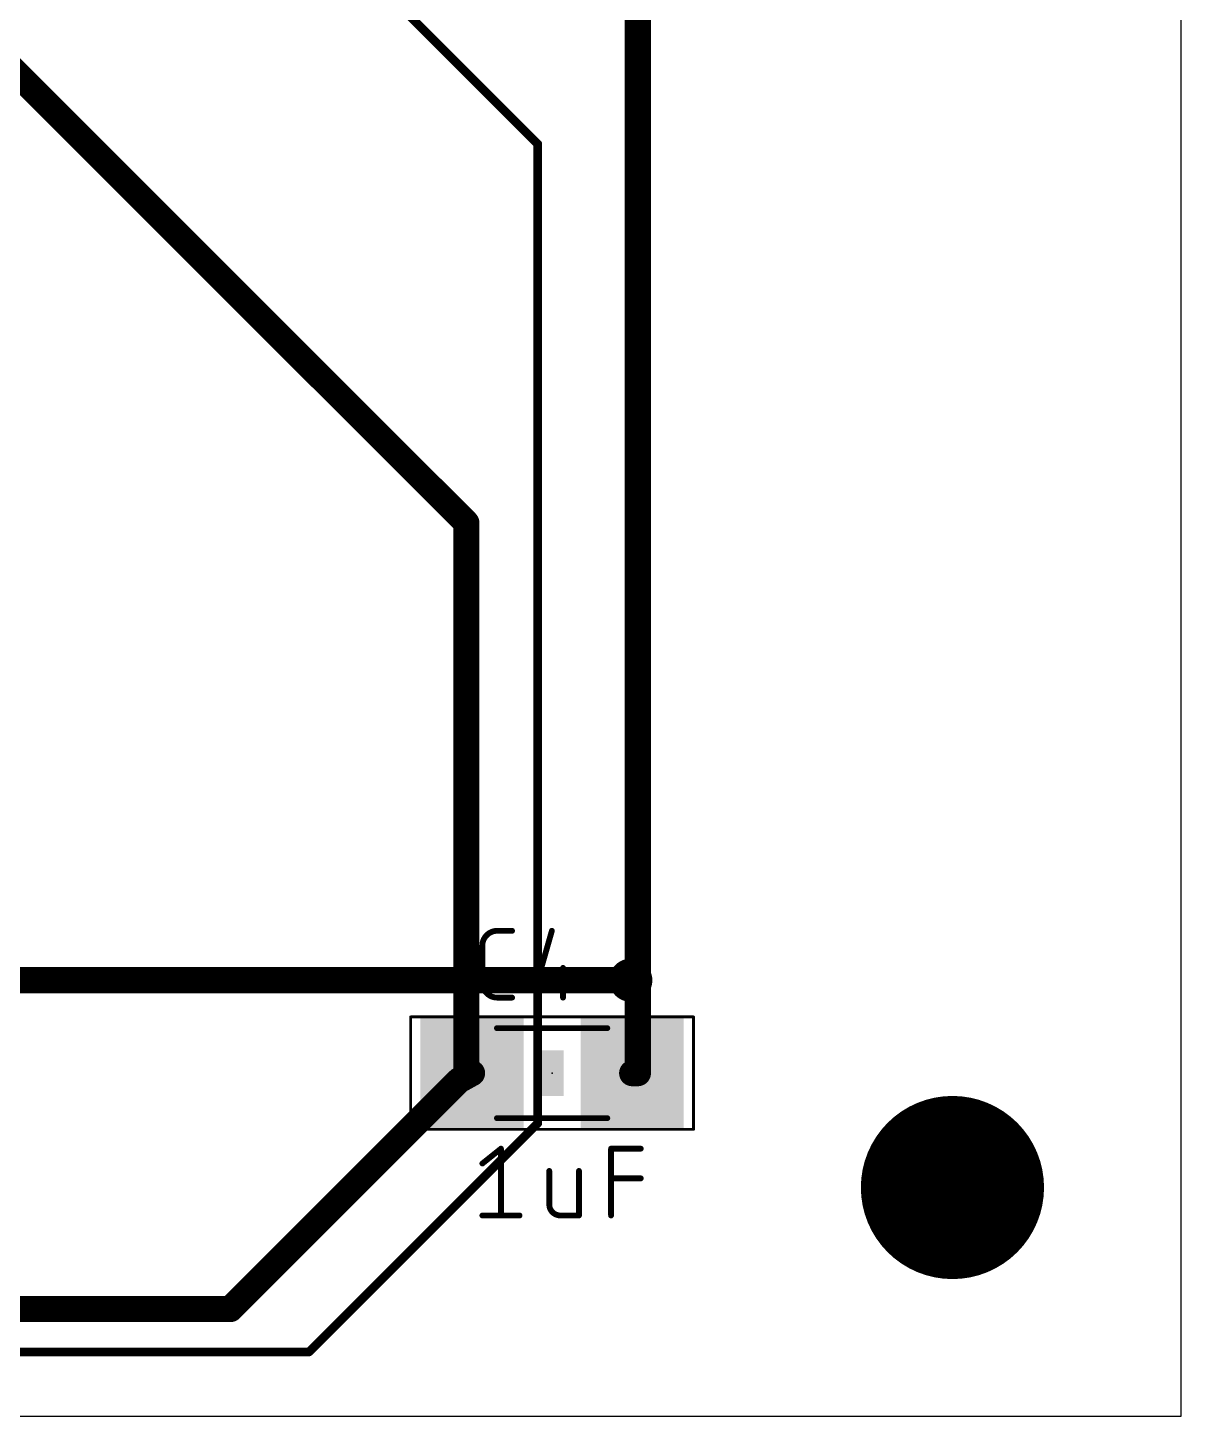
# Model space of a CAD drawing. Extents: x 0 to 200, y 0 to 49.
# Drawn here: x 179.83 to 200, y 0 to 24.28 of the extents above; entities that cross this region are included whole.
import ezdxf

# ---------------------------------------------------------------- set-up
doc = ezdxf.new("R2010")
doc.units = 0
for name, color, linetype in [('1', 12, 'CONTINUOUS'), ('16', 132, 'CONTINUOUS'), ('18', 110, 'CONTINUOUS'), ('20', 31, 'CONTINUOUS'), ('23', 53, 'CONTINUOUS'), ('25', 253, 'CONTINUOUS'), ('27', 253, 'CONTINUOUS'), ('29', 253, 'CONTINUOUS'), ('30', 253, 'CONTINUOUS'), ('31', 253, 'CONTINUOUS'), ('35', 253, 'CONTINUOUS'), ('39', 12, 'CONTINUOUS'), ('44', 253, 'CONTINUOUS'), ('51', 253, 'CONTINUOUS')]:
    doc.layers.add(name, color=color, linetype=linetype)

# ---------------------------------------------------------------- blocks, each defined once
blk = doc.blocks.new('RECT')
blk.add_solid([(-0.5, -0.5), (0.5, -0.5), (-0.5, 0.5), (0.5, 0.5)])
blk = doc.blocks.new('ROUNDV')
at = {"const_width": 0.5}
blk.add_lwpolyline([(0, -0.25, 1), (0, 0.25, 1), (0, -0.25)], format="xyb", dxfattribs=at)

msp = doc.modelspace()

# ---------------------------------------------------------------- linework, layer by layer
at = {"layer": '1'}
for points, const_width in [([(174.375, 28.75), (187.5, 15.625)], 0.4572), ([(182, 29), (188.75, 22.25)], 0.1524), ([(190.5, 25), (190.5, 7.625)], 0.4572), ([(188.75, 22.25), (188.75, 5.125)], 0.1524), ([(187.5, 15.625), (187.5, 6)], 0.4572), ([(190.375, 7.625), (190.5, 7.625)], 0.4572), ([(190.5, 7.625), (190.5, 6)], 0.4572), ([(187.375, 5.875), (183.375, 1.875)], 0.4572), ([(187.375, 5.875), (187.6, 6)], 0.4572), ([(187.5, 6), (187.6, 6)], 0.4572), ([(190.5, 6), (190.4, 6)], 0.4572), ([(188.75, 5.125), (184.75, 1.125)], 0.1524), ([(183.375, 1.875), (166.625, 1.875)], 0.4572), ([(184.75, 1.125), (70, 1.125)], 0.1524)]:
    msp.add_lwpolyline(points, dxfattribs=dict(at, const_width=const_width))
for points, const_width in [([(188.7881, 22.25, 1), (188.7119, 22.25)], 0.0762), ([(188.7231, 22.2231, 1), (188.7769, 22.2769)], 0.0762), ([(187.6143, 15.625, 1), (187.3857, 15.625)], 0.2286), ([(187.4192, 15.5442, 1), (187.5808, 15.7058)], 0.2286), ([(190.375, 7.7393, 1), (190.375, 7.5107)], 0.2286), ([(190.6143, 7.625, 1), (190.3857, 7.625)], 0.2286), ([(190.5, 7.5107, 1), (190.5, 7.7393)], 0.2286), ([(190.3857, 7.625, 1), (190.6143, 7.625)], 0.2286), ([(187.3195, 5.9749, 1), (187.4305, 5.7751)], 0.2286), ([(187.4558, 5.7942, 1), (187.2942, 5.9558)], 0.2286), ([(187.5, 6.1143, 1), (187.5, 5.8857)], 0.2286), ([(187.3857, 6, 1), (187.6143, 6)], 0.2286), ([(187.6555, 5.9001, 1), (187.5445, 6.0999)], 0.2286), ([(187.6, 5.8857, 1), (187.6, 6.1143)], 0.2286), ([(190.4, 6.1143, 1), (190.4, 5.8857)], 0.2286), ([(190.3857, 6, 1), (190.6143, 6)], 0.2286), ([(190.5, 5.8857, 1), (190.5, 6.1143)], 0.2286), ([(188.7119, 5.125, 1), (188.7881, 5.125)], 0.0762), ([(188.7769, 5.0981, 1), (188.7231, 5.1519)], 0.0762), ([(183.2942, 1.9558, 1), (183.4558, 1.7942)], 0.2286), ([(183.375, 1.7607, 1), (183.375, 1.9893)], 0.2286), ([(184.7231, 1.1519, 1), (184.7769, 1.0981)], 0.0762), ([(184.75, 1.0869, 1), (184.75, 1.1631)], 0.0762)]:
    msp.add_lwpolyline(points, format="xyb", dxfattribs=dict(at, const_width=const_width))
at = {"layer": '16', "const_width": 0.4572}
msp.add_lwpolyline([(190.375, 7.625), (178.125, 7.625)], dxfattribs=at)
at = {"layer": '16', "const_width": 0.2286}
msp.add_lwpolyline([(190.375, 7.5107, 1), (190.375, 7.7393)], format="xyb", dxfattribs=at)
at = {"layer": '20'}
for p, q in [((200, 0), (200, 48)), ((0, 0), (200, 0))]:
    msp.add_line(p, q, dxfattribs=at)
for radius in [1.5, 0.06]:
    msp.add_circle((196, 4), radius, dxfattribs=at)
at = {"layer": '23'}
msp.add_point((189, 6), dxfattribs=at)
at = {"layer": '25'}
for points, const_width in [([(188.0404, 8.4892, 0.4142), (187.7808, 8.2296)], 0.1016), ([(188.0404, 8.5146, 1), (188.0404, 8.4638)], 0.0508), ([(188.0404, 8.4638, 1), (188.0404, 8.5146)], 0.0508), ([(188.3001, 8.4638, 1), (188.3001, 8.5146)], 0.0508), ([(189.0207, 8.4822, 1), (188.9718, 8.4962)], 0.0508), ([(187.8062, 8.2296, 1), (187.7554, 8.2296)], 0.0508), ([(187.7554, 8.2296, 1), (187.8062, 8.2296)], 0.0508), ([(189.2164, 7.8401, 1), (189.1656, 7.8401)], 0.0508), ([(187.7808, 7.5804, 0.4142), (188.0404, 7.3208)], 0.1016), ([(187.8062, 7.5804, 1), (187.7554, 7.5804)], 0.0508), ([(187.7554, 7.5804, 1), (187.8062, 7.5804)], 0.0508), ([(188.7366, 7.6058, 1), (188.7366, 7.555)], 0.0508), ([(188.7122, 7.5874, 1), (188.761, 7.5735)], 0.0508), ([(189.3857, 7.555, 1), (189.3857, 7.6058)], 0.0508), ([(188.0404, 7.3462, 1), (188.0404, 7.2954)], 0.0508), ([(188.0404, 7.2954, 1), (188.0404, 7.3462)], 0.0508), ([(188.3001, 7.2954, 1), (188.3001, 7.3462)], 0.0508), ([(189.1656, 7.3208, 1), (189.2164, 7.3208)], 0.0508)]:
    msp.add_lwpolyline(points, format="xyb", dxfattribs=dict(at, const_width=const_width))
at = {"layer": '25', "const_width": 0.1016}
for points in [[(188.0404, 8.4892), (188.3001, 8.4892)], [(188.9963, 8.4892), (188.7366, 7.5804)], [(187.7808, 7.5804), (187.7808, 8.2296)], [(189.191, 7.8401), (189.191, 7.3208)], [(188.7366, 7.5804), (189.3857, 7.5804)], [(188.3001, 7.3208), (188.0404, 7.3208)]]:
    msp.add_lwpolyline(points, dxfattribs=at)
at = {"layer": '27', "const_width": 0.1016}
for points in [[(187.7808, 4.4196), (188.1054, 4.6792)], [(188.1054, 4.6792), (188.1054, 3.5108)], [(190.031, 3.5108), (190.031, 4.6792)], [(190.031, 4.6792), (190.5502, 4.6792)], [(188.9506, 4.2897), (188.9506, 3.7055)], [(189.4699, 3.5108), (189.4699, 4.2897)], [(190.031, 4.1599), (190.5502, 4.1599)], [(187.7808, 3.5108), (188.4299, 3.5108)], [(189.1453, 3.5108), (189.4699, 3.5108)]]:
    msp.add_lwpolyline(points, dxfattribs=at)
at = {"layer": '27'}
for points, const_width in [([(188.1308, 4.6792, 1), (188.08, 4.6792)], 0.0508), ([(188.1212, 4.6594, 1), (188.0895, 4.699)], 0.0508), ([(190.0564, 4.6792, 1), (190.0056, 4.6792)], 0.0508), ([(190.031, 4.7046, 1), (190.031, 4.6538)], 0.0508), ([(190.5502, 4.6538, 1), (190.5502, 4.7046)], 0.0508), ([(187.7649, 4.4394, 1), (187.7967, 4.3997)], 0.0508), ([(188.976, 4.2897, 1), (188.9252, 4.2897)], 0.0508), ([(189.4953, 4.2897, 1), (189.4445, 4.2897)], 0.0508), ([(190.031, 4.1853, 1), (190.031, 4.1345)], 0.0508), ([(190.5502, 4.1345, 1), (190.5502, 4.1853)], 0.0508), ([(188.9506, 3.7055, 0.4142), (189.1453, 3.5108)], 0.1016), ([(188.976, 3.7055, 1), (188.9252, 3.7055)], 0.0508), ([(188.9252, 3.7055, 1), (188.976, 3.7055)], 0.0508), ([(187.7808, 3.5362, 1), (187.7808, 3.4854)], 0.0508), ([(188.08, 3.5108, 1), (188.1308, 3.5108)], 0.0508), ([(188.4299, 3.4854, 1), (188.4299, 3.5362)], 0.0508), ([(189.1453, 3.5362, 1), (189.1453, 3.4854)], 0.0508), ([(189.1453, 3.4854, 1), (189.1453, 3.5362)], 0.0508), ([(189.4445, 3.5108, 1), (189.4953, 3.5108)], 0.0508), ([(189.4699, 3.4854, 1), (189.4699, 3.5362)], 0.0508), ([(190.0056, 3.5108, 1), (190.0564, 3.5108)], 0.0508)]:
    msp.add_lwpolyline(points, format="xyb", dxfattribs=dict(at, const_width=const_width))
at = {"layer": '29'}
for points, const_width in [([(196, 3.1992, 1), (196, 4.8008, 1), (196, 3.1992)], 1.6016), ([(196, 3.9192, 1), (196, 4.0808, 1), (196, 3.9192)], 0.1616)]:
    msp.add_lwpolyline(points, format="xyb", dxfattribs=dict(at, const_width=const_width))
at = {"layer": '30'}
for points, const_width in [([(196, 3.1992, 1), (196, 4.8008, 1), (196, 3.1992)], 1.6016), ([(196, 3.9192, 1), (196, 4.0808, 1), (196, 3.9192)], 0.1616)]:
    msp.add_lwpolyline(points, format="xyb", dxfattribs=dict(at, const_width=const_width))
at = {"layer": '39', "const_width": 0.0508}
for points in [[(186.527, 6.983), (191.473, 6.983)], [(186.527, 5.017), (186.527, 6.983)], [(191.473, 6.983), (191.473, 5.017)], [(191.473, 5.017), (186.527, 5.017)]]:
    msp.add_lwpolyline(points, dxfattribs=at)
at = {"layer": '39', "const_width": 0.0254}
for points in [[(186.527, 6.9957, 1), (186.527, 6.9703)], [(186.5397, 6.983, 1), (186.5143, 6.983)], [(191.4857, 6.983, 1), (191.4603, 6.983)], [(191.473, 6.9703, 1), (191.473, 6.9957)], [(186.527, 5.0297, 1), (186.527, 5.0043)], [(186.5143, 5.017, 1), (186.5397, 5.017)], [(191.4603, 5.017, 1), (191.4857, 5.017)], [(191.473, 5.0043, 1), (191.473, 5.0297)]]:
    msp.add_lwpolyline(points, format="xyb", dxfattribs=at)
at = {"layer": '44'}
msp.add_circle((190.375, 7.625), 0.175, dxfattribs=at)
at = {"layer": '51', "const_width": 0.1016}
for points in [[(188.035, 6.787), (189.965, 6.787)], [(188.035, 5.213), (189.965, 5.213)]]:
    msp.add_lwpolyline(points, dxfattribs=at)
at = {"layer": '51', "const_width": 0.0508}
for points in [[(188.035, 6.8124, 1), (188.035, 6.7616)], [(189.965, 6.7616, 1), (189.965, 6.8124)], [(188.035, 5.2384, 1), (188.035, 5.1876)], [(189.965, 5.1876, 1), (189.965, 5.2384)]]:
    msp.add_lwpolyline(points, format="xyb", dxfattribs=at)

# ---------------------------------------------------------------- block references
at = {"layer": '1', "xscale": 1.6, "yscale": 1.8}
for p in [(187.6, 6), (190.4, 6)]:
    msp.add_blockref('RECT', p, dxfattribs=at)
at = {"layer": '18', "xscale": 0.7564, "yscale": 0.7564}
msp.add_blockref('ROUNDV', (190.375, 7.625), dxfattribs=at)
msp.add_blockref('ROUNDV', (190.375, 7.625), dxfattribs=at)
at = {"layer": '29', "xscale": 1.8032, "yscale": 2.0032}
for p in [(187.6, 6), (190.4, 6)]:
    msp.add_blockref('RECT', p, dxfattribs=at)
at = {"layer": '31', "xscale": 1.6, "yscale": 1.8}
for p in [(187.6, 6), (190.4, 6)]:
    msp.add_blockref('RECT', p, dxfattribs=at)
at = {"layer": '35', "xscale": 0.3998, "yscale": 0.8002}
msp.add_blockref('RECT', (189, 6), dxfattribs=at)
at = {"layer": '51', "xscale": 0.7501, "yscale": 1.7}
for p in [(187.6732, 5.9991), (190.3268, 6.0009)]:
    msp.add_blockref('RECT', p, dxfattribs=at)

doc.saveas('drawing.dxf')
